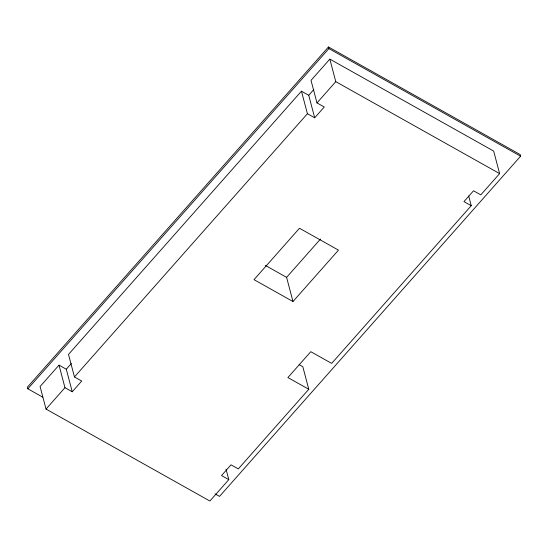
<?xml version="1.0" encoding="UTF-8"?>
<svg xmlns="http://www.w3.org/2000/svg" width="548" height="548" viewBox="0 0 548 548"><rect width="100%" height="100%" fill="white"/><g stroke="black" fill="none" stroke-linecap="round" stroke-linejoin="round"><path stroke-width="0.82" d="M215.063 493.885L219.536 496.392L520.6 156.201L520.168 154.563L328.464 46.97L27.4 387.162L27.832 388.799L42.751 397.17M27.832 388.799L328.896 48.601L328.464 46.97M228.804 479.637L221.522 475.554L231.016 464.827L238.298 468.91L308.777 389.272L287.899 377.551L310.791 351.686L331.67 363.399L471.246 205.678L463.971 201.596L473.534 190.786L480.815 194.869L499.625 173.613L493.673 151.077L329.834 59.116L311.024 80.371L316.977 102.914L324.258 106.997L314.689 117.806L308.736 95.27L301.455 91.18L68.5 354.412L74.46 376.955L81.734 381.038L72.247 391.765L66.287 369.229L59.013 365.139L40.079 386.532L46.032 409.075L209.87 501.03L228.804 479.637L226.036 469.17M66.287 369.229L71.315 363.55M308.736 95.27L313.799 89.543M46.032 409.075L64.965 387.683L59.013 365.139M74.46 376.955L307.414 113.724L301.455 91.18M316.977 102.914L335.787 81.659L329.834 59.116M292.988 301.53L254.005 279.651L299.482 228.256L338.472 250.141L292.988 301.53L286.604 277.356L320.498 239.058M328.896 48.601L520.6 156.201M335.787 81.659L499.625 173.613M307.414 113.724L314.689 117.806M265.273 265.383L286.604 277.356M299.092 364.639L302.825 366.728L308.777 389.272M64.965 387.683L72.247 391.765M468.698 196.02L471.246 205.678"/></g></svg>
